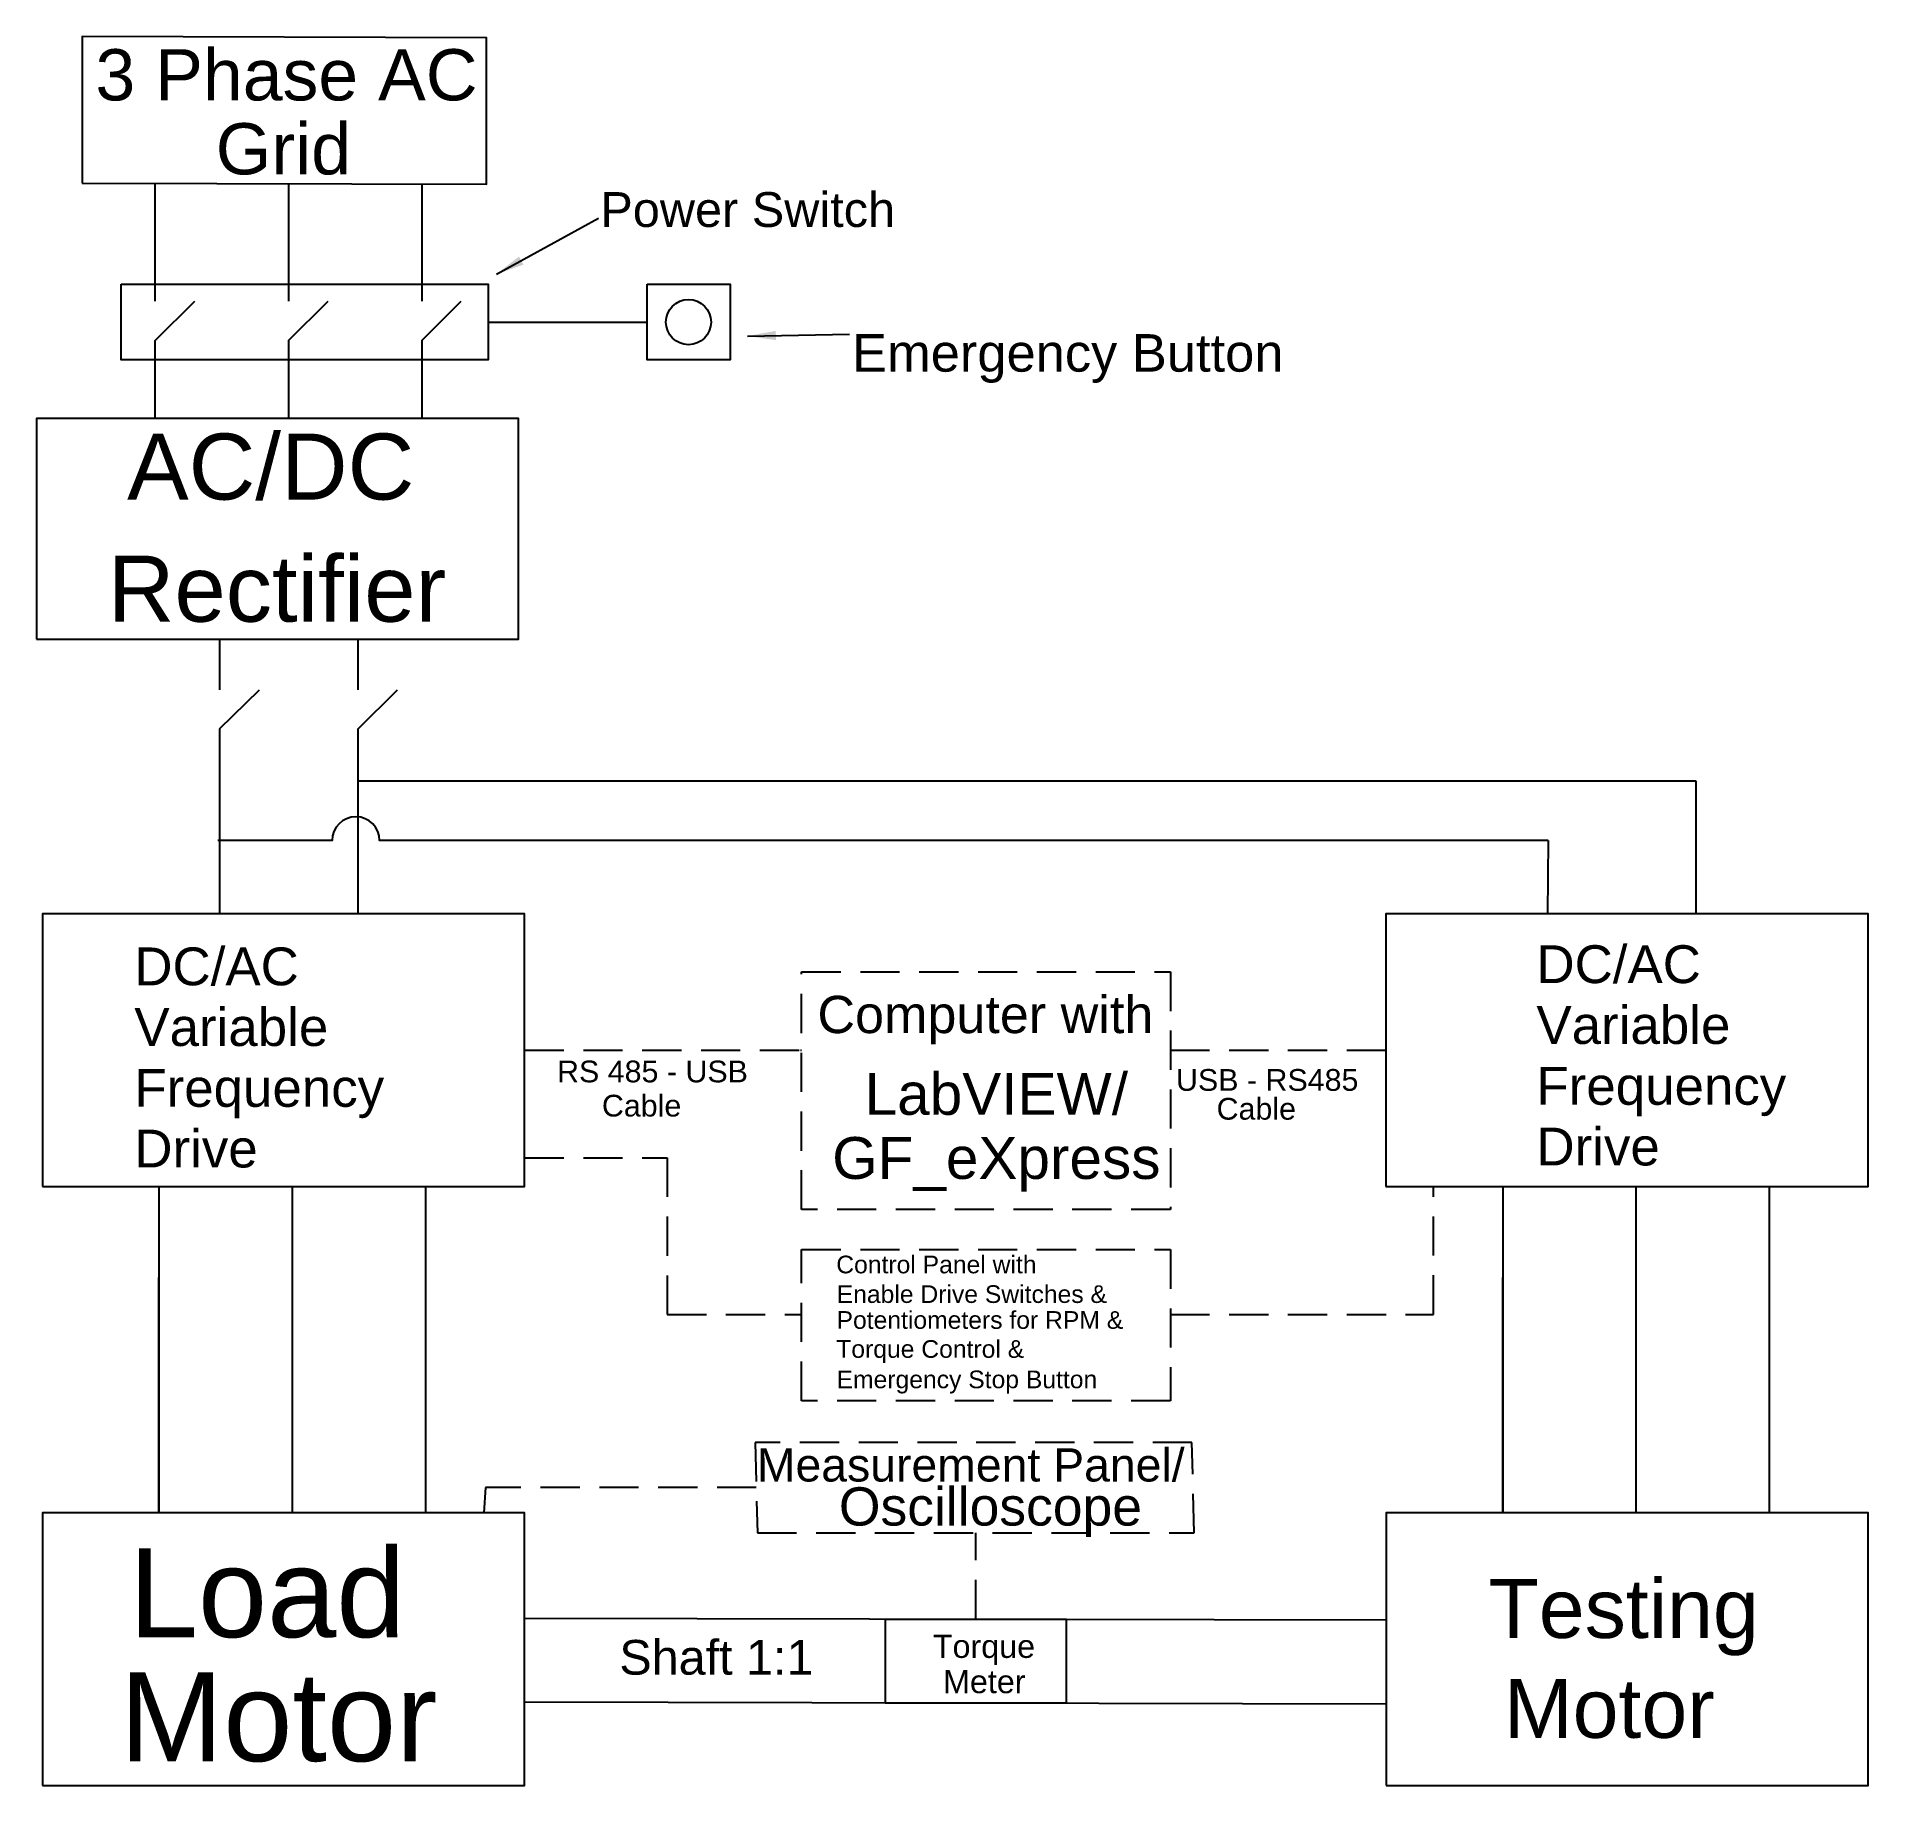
# Model space of a CAD drawing. Header units: inches. Extents: x 17.7 to 29.4, y 1.8 to 13.
import ezdxf

# ---------------------------------------------------------------- set-up
doc = ezdxf.new("R2010")
doc.units = ezdxf.units.IN
doc.header["$MEASUREMENT"] = 0
doc.linetypes.add('DASHED2', pattern=[0.375, 0.25, -0.125])
doc.layers.add('hard', color=7, linetype='Continuous')
doc.layers.add('soft', color=7, linetype='DASHED2')
doc.styles.get("Standard").update_dxf_attribs({"font": 'Arial.ttf'})
doc.dimstyles.get("Standard").update_dxf_attribs({"dimtxt": 0.18, "dimasz": 0.18, "dimexe": 0.18, "dimexo": 0.0625, "dimgap": 0.09, "dimtad": 0, "dimtih": 1, "dimtoh": 1, "dimdec": 4, "dimzin": 0, "dimdsep": 46, "dimtxsty": 'Standard', "dimcen": 0.09, "dimadec": 0, "dimazin": 0, "dimtfac": 1, "dimtdec": 4, "dimtofl": 0, "dimtmove": 0, "dimatfit": 3, "dimfxl": 1, "dimtolj": 1, "dimtzin": 0, "dimarcsym": 0})

msp = doc.modelspace()

# ---------------------------------------------------------------- linework, layer by layer
at = {"layer": 'hard'}
for p, q in [((18.483, 11.298), (18.483, 12.049)), ((19.333, 12.049), (19.333, 11.298)), ((20.183, 12.049), (20.183, 11.298)), ((18.483, 11.047), (18.736, 11.298)), ((19.333, 11.047), (19.586, 11.298)), ((20.183, 11.047), (20.435, 11.298)), ((20.607, 11.164), (21.62, 11.164)), ((18.483, 10.549), (18.483, 11.047)), ((19.333, 11.047), (19.333, 10.549)), ((20.183, 11.047), (20.183, 10.549)), ((18.483, 10.549), (18.483, 10.549)), ((18.895, 9.141), (18.895, 8.819)), ((19.776, 9.141), (19.776, 8.819)), ((18.895, 8.569), (19.148, 8.819)), ((19.776, 8.568), (20.029, 8.819)), ((18.895, 8.568), (18.895, 7.39)), ((19.776, 8.568), (19.776, 7.39)), ((19.776, 8.238), (28.307, 8.238)), ((28.307, 8.238), (28.307, 7.39)), ((27.365, 7.857), (27.361, 7.39)), ((18.508, 5.651), (18.508, 3.57)), ((19.358, 5.651), (19.358, 3.57)), ((20.207, 5.651), (20.207, 3.57)), ((27.075, 5.651), (27.075, 3.57)), ((27.924, 5.651), (27.924, 3.57)), ((28.774, 5.651), (28.774, 3.57)), ((18.508, 3.57), (18.508, 5.07)), ((27.075, 3.57), (27.075, 5.07)), ((20.84, 2.897), (26.334, 2.886)), ((20.839, 2.363), (26.333, 2.352))]:
    msp.add_line(p, q, dxfattribs=at)
for points in [[(18.019, 12.05), (20.596, 12.043), (20.596, 12.977), (18.019, 12.985)], [(18.268, 11.405), (20.607, 11.405), (20.607, 10.924), (18.268, 10.924)], [(21.62, 11.405), (22.149, 11.405), (22.149, 10.924), (21.62, 10.924)], [(17.728, 9.141), (20.801, 9.141), (20.801, 10.549), (17.728, 10.549)], [(17.766, 5.651), (20.839, 5.651), (20.839, 7.39), (17.766, 7.39)], [(26.33, 5.651), (29.404, 5.651), (29.404, 7.39), (26.33, 7.39)], [(17.766, 1.831), (20.839, 1.831), (20.839, 3.57), (17.766, 3.57)], [(26.333, 1.831), (29.406, 1.831), (29.406, 3.57), (26.333, 3.57)], [(23.14, 2.892), (24.291, 2.892), (24.291, 2.356), (23.14, 2.356)]]:
    msp.add_lwpolyline(points, close=True, dxfattribs=at)
msp.add_lwpolyline([(27.365, 7.857), (19.915, 7.857, 1), (19.612, 7.857), (18.883, 7.857)], format="xyb", dxfattribs=at)
msp.add_circle((21.884, 11.164), 0.144, dxfattribs=at)
at = {"layer": 'soft'}
for p, q in [((20.839, 6.52), (22.599, 6.52)), ((22.599, 6.52), (22.605, 6.52)), ((24.956, 6.52), (26.33, 6.52)), ((20.839, 5.834), (21.748, 5.834)), ((21.748, 5.834), (21.748, 4.835)), ((26.634, 4.835), (26.634, 5.651)), ((21.748, 4.835), (22.605, 4.835)), ((24.956, 4.835), (26.634, 4.835)), ((20.589, 3.73), (20.579, 3.57)), ((22.316, 3.73), (20.589, 3.73)), ((23.715, 2.892), (23.715, 3.441))]:
    msp.add_line(p, q, dxfattribs=at)
for points in [[(22.605, 7.02), (24.956, 7.02), (24.956, 5.504), (22.605, 5.504)], [(22.605, 5.248), (24.956, 5.248), (24.956, 4.284), (22.605, 4.284)], [(22.323, 3.441), (25.107, 3.441), (25.094, 4.018), (22.309, 4.018)]]:
    msp.add_lwpolyline(points, close=True, dxfattribs=at)

# ---------------------------------------------------------------- texts
at = {"layer": 'hard'}
for s, height, p in [('Power Switch', 0.2221, (21.322, 11.771)), ('Emergency Button', 0.23933, (22.927, 10.848))]:
    msp.add_text(s, height=height, dxfattribs=at).set_placement(p)
at = {"layer": 'soft'}
for s, height, p in [('3 Phase AC', 0.3268, (18.103, 12.578)), ('Grid', 0.3268, (18.87, 12.106)), ('AC/DC', 0.4212, (18.305, 10.032)), ('Rectifier', 0.4212, (18.182, 9.253)), ('DC/AC ', 0.2413, (18.351, 6.934)), ('DC/AC ', 0.2413, (27.29, 6.948)), ('Variable', 0.2413, (18.351, 6.547)), ('Computer with ', 0.23781, (22.706, 6.629)), ('Variable', 0.2413, (27.29, 6.56)), ('RS 485 - USB', 0.13873, (21.046, 6.315)), ('Frequency ', 0.2413, (18.351, 6.159)), ('LabVIEW/', 0.267, (23.007, 6.108)), ('USB - RS485 ', 0.13873, (24.992, 6.261)), ('Frequency ', 0.2413, (27.29, 6.172)), ('Cable', 0.1387, (21.332, 6.097)), ('Cable', 0.1387, (25.251, 6.077)), ('Drive', 0.2413, (18.351, 5.772)), ('Drive', 0.2413, (27.29, 5.785)), ('Control Panel with ', 0.11265, (22.826, 5.097)), ('Enable Drive Switches &', 0.11265, (22.829, 4.908)), ('Potentiometers for RPM &', 0.11265, (22.828, 4.743)), ('Torque Control &', 0.11265, (22.826, 4.558)), ('Emergency Stop Button', 0.11265, (22.828, 4.364)), ('Measurement Panel/', 0.21158, (22.32, 3.769)), ('Oscilloscope', 0.24404, (22.843, 3.488)), ('Load ', 0.5674, (18.316, 2.776)), ('Testing', 0.3763, (26.984, 2.771)), ('Shaft 1:1', 0.2214, (21.443, 2.537)), ('Torque', 0.1472, (23.442, 2.644)), ('Motor', 0.5674, (18.258, 1.985)), ('Meter', 0.1472, (23.507, 2.419)), ('Motor', 0.3763, (27.083, 2.134))]:
    msp.add_text(s, height=height, dxfattribs=at).set_placement(p)
at = {"layer": 'soft', "insert": (22.8, 5.966), "char_height": 0.26695, "width": 1.72844, "attachment_point": 1}
msp.add_mtext('{\\fArial|b0|i0|c162|p34;GF_eXpress}', dxfattribs=at)

# ---------------------------------------------------------------- leaders
at = {"layer": 'hard'}
for points in [[(20.66, 11.47), (21.311, 11.826)], [(22.261, 11.075), (22.911, 11.087)]]:
    msp.add_leader(points, dimstyle='Standard', override={"dimgap": 0.09, "dimtad": 0}, dxfattribs=at)

doc.saveas('drawing.dxf')
